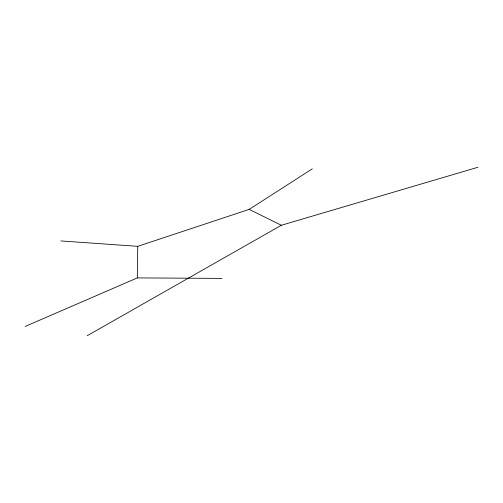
<?xml version="1.0" encoding="UTF-8"?>
<svg xmlns="http://www.w3.org/2000/svg" width="503" height="503" viewBox="0 0 503 503"><rect width="100%" height="100%" fill="white"/><g stroke="black" fill="none" stroke-linecap="round" stroke-linejoin="round"><path stroke-width="0.75" d="M25.15 326.447L137.319 277.908L137.753 246.325L249.18 209.386L312.332 168.819M87.233 335.708L281.353 225.262L477.85 167.292M137.319 277.908L221.949 278.385M60.882 240.943L137.753 246.325M249.18 209.386L281.353 225.262"/></g></svg>
